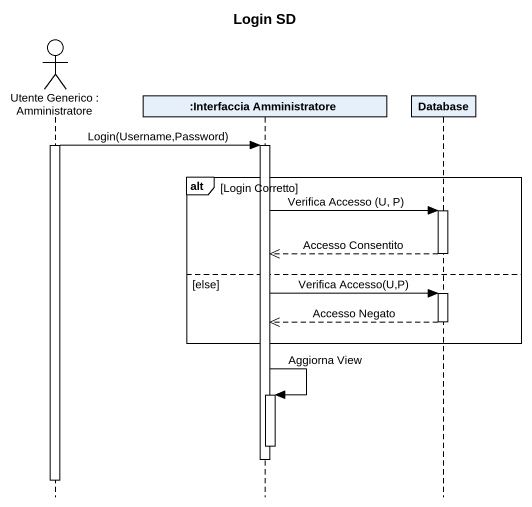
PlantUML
@startuml
title Login SD
hide footbox
actor "Utente Generico : Amministratore" as Utente_Generico
participant ":Interfaccia Amministratore" as Interfaccia_Amministratore
participant "Database" as Database_

activate Utente_Generico
Utente_Generico -> Interfaccia_Amministratore : Login(Username,Password)
activate Interfaccia_Amministratore
alt Login Corretto
  Interfaccia_Amministratore -> Database_ : Verifica Accesso (U, P)
  activate Database_
  Database_ -->> Interfaccia_Amministratore : Accesso Consentito
  deactivate Database_
else else
  Interfaccia_Amministratore -> Database_ : Verifica Accesso(U,P)
  activate Database_
  Database_ -->> Interfaccia_Amministratore : Accesso Negato
  deactivate Database_
end
Interfaccia_Amministratore -> Interfaccia_Amministratore : Aggiorna View
activate Interfaccia_Amministratore
deactivate Interfaccia_Amministratore
deactivate Interfaccia_Amministratore
deactivate Utente_Generico
@enduml
